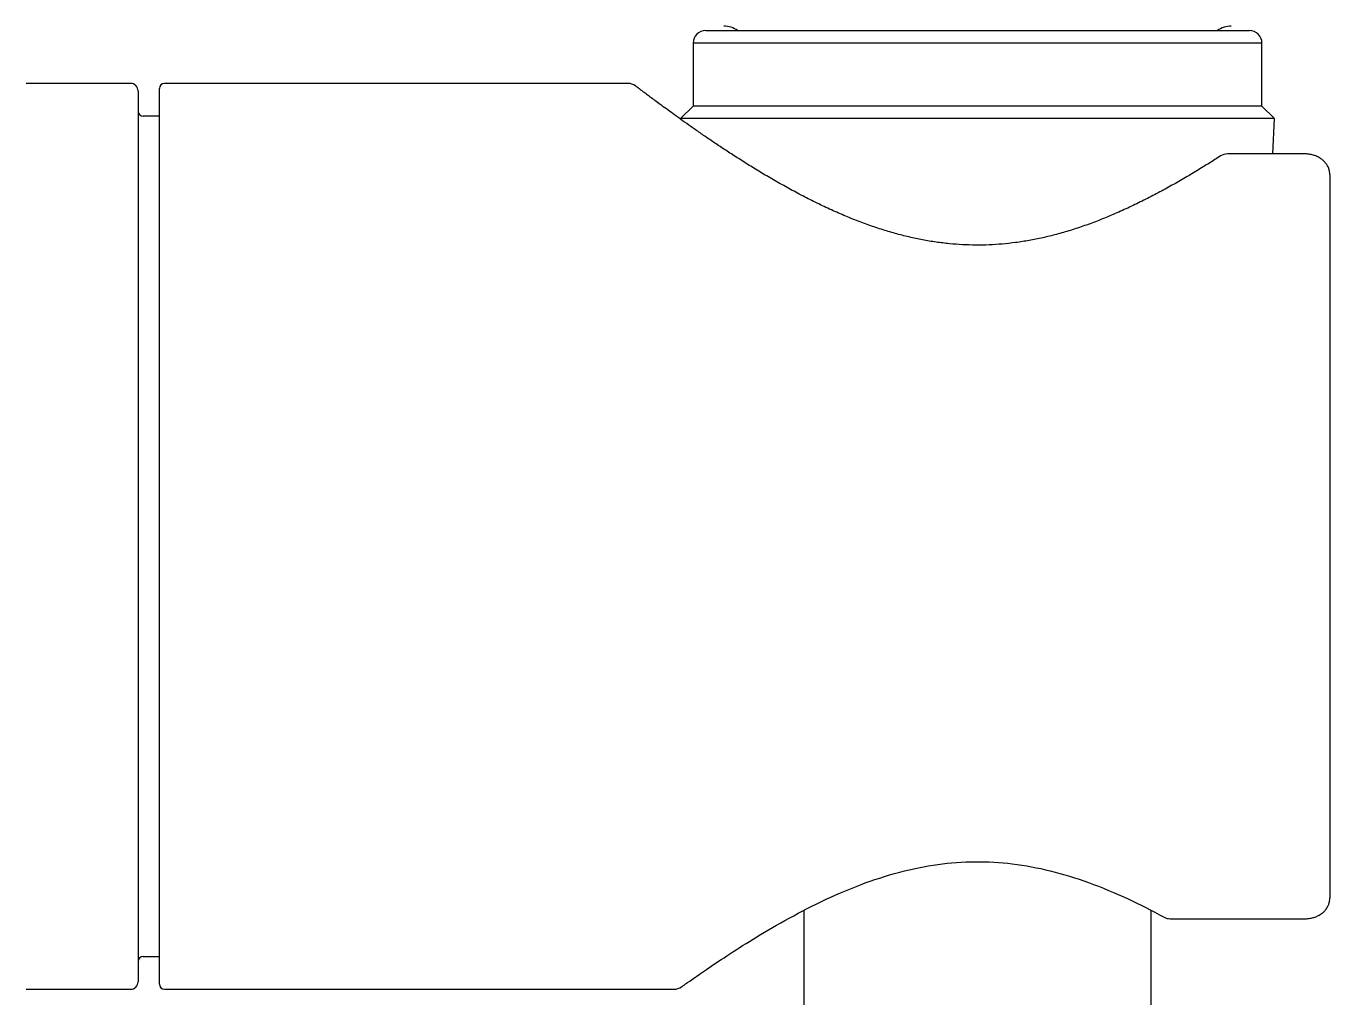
# Model space of a CAD drawing. Header units: millimetres. Extents: x 976 to 9349, y -1578 to 2211.
# Drawn here: x 2584.76 to 2589.94, y 241.24 to 245.1 of the extents above; entities that cross this region are included whole.
import ezdxf

# ---------------------------------------------------------------- set-up
doc = ezdxf.new("R2010")
doc.units = ezdxf.units.MM
doc.layers.add('Wbudowane', color=175, linetype='Continuous')

# ---------------------------------------------------------------- blocks, each defined once
blk = doc.blocks.new('Z$W@#21058')
for p, q in [((18.78, 122.4878), (20.94, 122.4878)), ((19.86, 122.488), (19.86, 122.4878)), ((20.99, 122.4378), (18.73, 122.4378)), ((18.73, 122.4378), (18.73, 122.1878)), ((20.99, 122.1878), (20.99, 122.4378)), ((16.495, 122.2778), (16.08, 122.2778)), ((16.61, 118.6978), (16.61, 122.2578)), ((18.4712, 122.2778), (16.63, 122.2778)), ((16.525, 122.2478), (16.525, 118.7078)), ((16.61, 122.1478), (16.545, 122.1478)), ((18.73, 122.1878), (18.68, 122.1378)), ((20.99, 122.1878), (18.73, 122.1878)), ((21.04, 122.1378), (20.99, 122.1878)), ((21.04, 122.1378), (18.68, 122.1378)), ((18.68, 122.1378), (18.6801, 122.1354)), ((21.0326, 121.9974), (21.04, 122.1378)), ((21.16, 121.9974), (20.8528, 121.9974)), ((21.26, 121.9139), (21.26, 119.0416)), ((19.17, 118.9915), (19.17, 110.6863)), ((20.55, 110.997), (20.55, 118.9916)), ((19.17, 118.9827), (19.17, 118.8004)), ((20.6255, 118.9581), (21.16, 118.9581)), ((16.545, 118.8078), (16.61, 118.8078)), ((16.08, 118.6778), (16.495, 118.6778)), ((16.63, 118.6778), (18.6547, 118.6778)), ((20.55, 118.5327), (20.55, 118.7151))]:
    blk.add_line(p, q)
for centre, radius, start, end in [((18.78, 122.4378), 0.05, 90, 180), ((18.85, 122.4056), 0.1, 55.235, 89), ((20.87, 122.4056), 0.1, 91, 124.765), ((20.94, 122.4378), 0.05, 0, 90), ((16.495, 122.2478), 0.03, 0, 90), ((16.63, 122.2578), 0.02, 90, 180), ((18.4712, 122.2278), 0.05, 52.6966, 89.995), ((16.545, 122.1678), 0.02, 180, 270), ((20.8528, 121.9474), 0.05, 90, 122.7788), ((20.6255, 119.0081), 0.05, 241.4304, 270), ((16.545, 118.7878), 0.02, 90, 180), ((16.495, 118.7078), 0.03, 270, 0), ((16.63, 118.6978), 0.02, 180, 270), ((18.6547, 118.7278), 0.05, 270.0041, 305.5486)]:
    blk.add_arc(centre, radius, start, end)
for points, knots in [([(20.8257, 121.9895), (20.8096, 121.9791), (20.7812, 121.9611), (20.7309, 121.9301), (20.6799, 121.8997), (20.6258, 121.8689), (20.5708, 121.839), (20.5144, 121.81), (20.4575, 121.7826), (20.4003, 121.757), (20.3431, 121.7335), (20.2863, 121.7124), (20.23, 121.6937), (20.1744, 121.6776), (20.1196, 121.6642), (20.0654, 121.6532), (20.0118, 121.6449), (19.9587, 121.639), (19.9059, 121.6356), (19.8533, 121.6347), (19.8007, 121.6363), (19.7479, 121.6403), (19.6948, 121.6467), (19.6413, 121.6557), (19.5871, 121.6672), (19.5323, 121.6813), (19.4769, 121.6979), (19.4208, 121.717), (19.3641, 121.7386), (19.3072, 121.7624), (19.2501, 121.7884), (19.1934, 121.8161), (19.1375, 121.8452), (19.0826, 121.8754), (19.0293, 121.906), (18.9779, 121.9368), (18.9287, 121.9674), (18.8819, 121.9974), (18.8377, 122.0265), (18.7961, 122.0544), (18.7573, 122.081), (18.7213, 122.1061), (18.6881, 122.1297), (18.6577, 122.1515), (18.6301, 122.1716), (18.6052, 122.1898), (18.5831, 122.2062), (18.5637, 122.2206), (18.5469, 122.2332), (18.5328, 122.2438), (18.5213, 122.2525), (18.5124, 122.2593), (18.5061, 122.2641), (18.5024, 122.2669), (18.5015, 122.2675), (18.5015, 122.2675)], [0, 0, 0, 0, 0.020232, 0.04177, 0.063392, 0.084974, 0.106389, 0.127481, 0.148184, 0.168328, 0.187897, 0.206791, 0.225057, 0.242695, 0.259745, 0.276289, 0.292432, 0.308262, 0.323888, 0.339413, 0.354928, 0.370563, 0.386421, 0.402607, 0.419218, 0.436341, 0.454009, 0.472299, 0.491278, 0.510871, 0.531087, 0.551825, 0.572968, 0.594392, 0.615976, 0.637609, 0.659135, 0.680524, 0.70165, 0.722509, 0.743023, 0.763212, 0.78304, 0.802558, 0.821721, 0.840592, 0.859155, 0.87744, 0.89548, 0.913323, 0.930986, 0.948497, 0.965906, 0.983229, 1, 1, 1, 1]), ([(21.26, 121.9139), (21.26, 121.9188), (21.2592, 121.927), (21.2555, 121.9406), (21.2494, 121.9529), (21.2411, 121.9643), (21.2306, 121.9744), (21.2184, 121.9829), (21.2044, 121.9896), (21.1898, 121.9943), (21.1744, 121.9969), (21.1652, 121.9975), (21.16, 121.9974)], [0, 0, 0, 0, 0.094781, 0.193117, 0.290142, 0.39096, 0.491533, 0.597412, 0.7026, 0.806672, 0.908314, 1, 1, 1, 1]), ([(18.6837, 118.6871), (18.6838, 118.6871), (18.6909, 118.6922), (18.7241, 118.7157), (18.7811, 118.7554), (18.8618, 118.8098), (18.9661, 118.8766), (19.092, 118.9511), (19.2352, 119.0263), (19.3882, 119.0933), (19.5443, 119.1447), (19.6984, 119.1767), (19.8506, 119.188), (20.001, 119.1795), (20.1547, 119.1499), (20.3063, 119.103), (20.4638, 119.0361), (20.5508, 118.9917), (20.6016, 118.9641)], [0, 0, 0, 0, 0.057617, 0.118783, 0.181839, 0.247559, 0.316003, 0.386651, 0.457209, 0.524676, 0.586483, 0.642966, 0.695996, 0.748762, 0.803966, 0.864155, 0.929953, 1, 1, 1, 1]), ([(21.16, 118.9581), (21.1653, 118.958), (21.1744, 118.9586), (21.1897, 118.9612), (21.204, 118.9658), (21.2179, 118.9723), (21.2302, 118.9807), (21.2408, 118.9908), (21.2493, 119.0024), (21.2555, 119.0148), (21.2592, 119.0284), (21.26, 119.0367), (21.26, 119.0416)], [0, 0, 0, 0, 0.093414, 0.192653, 0.29515, 0.398111, 0.503212, 0.606819, 0.708112, 0.806973, 0.904555, 1, 1, 1, 1])]:
    blk.add_open_spline(points, degree=3, knots=knots)

msp = doc.modelspace()

# ---------------------------------------------------------------- block references
at = {"layer": 'Wbudowane'}
msp.add_blockref('Z$W@#21058', (2568.6809, 122.599), dxfattribs=at)

doc.saveas('drawing.dxf')
